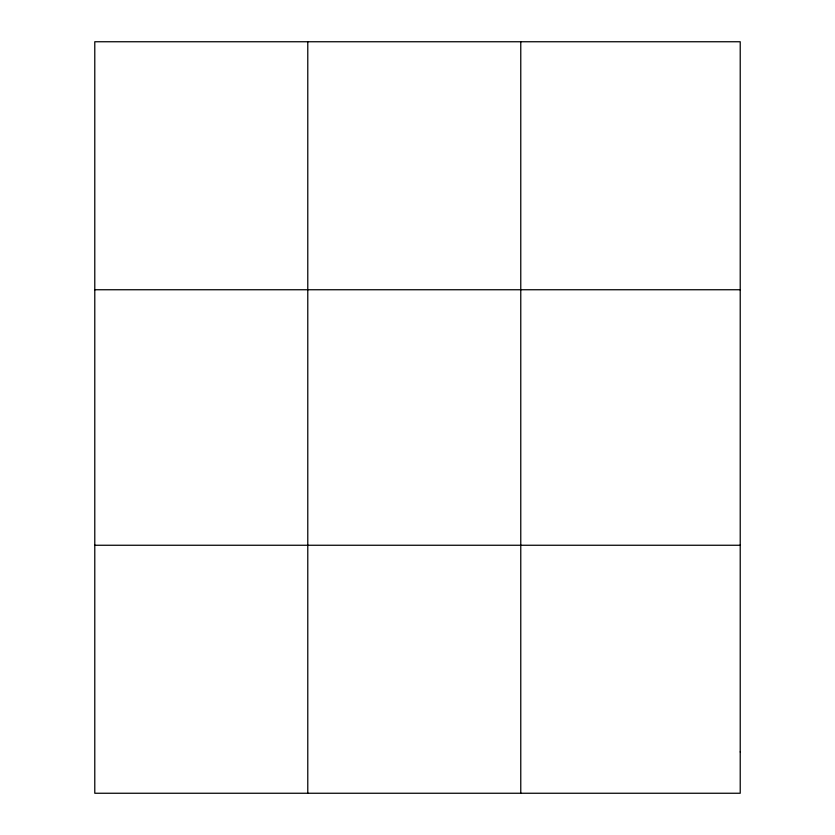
<?xml version="1.0" encoding="UTF-8"?>
<svg xmlns="http://www.w3.org/2000/svg" width="835" height="835" viewBox="0 0 835 835"><rect width="100%" height="100%" fill="white"/><g stroke="black" fill="none" stroke-linecap="round" stroke-linejoin="round"><path stroke-width="1.25" d="M307.781 793.25L307.781 41.75M520.769 793.25L520.769 41.75M94.783 289.745L740.217 289.745M94.783 545.255L740.217 545.255M740.217 751.917L740.217 793.25L94.783 793.25L94.783 41.75L740.217 41.75L740.217 751.917"/></g></svg>
